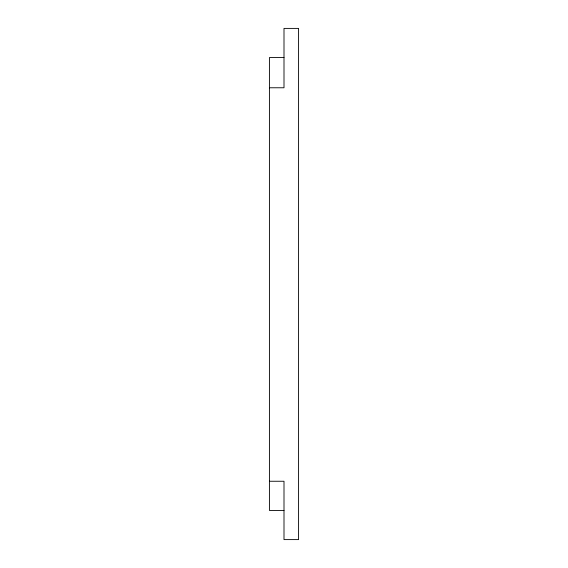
<?xml version="1.0" encoding="UTF-8"?>
<svg xmlns="http://www.w3.org/2000/svg" width="568" height="568" viewBox="0 0 568 568"><rect width="100%" height="100%" fill="white"/><g stroke="black" fill="none" stroke-linecap="round" stroke-linejoin="round"><path stroke-width="0.85" d="M284 57.574L269.417 57.574L269.417 510.426L284 510.426M269.417 87.77L284 87.77L284 28.4L298.583 28.4L298.583 539.6L284 539.6L284 481.252L269.417 481.252"/></g></svg>
